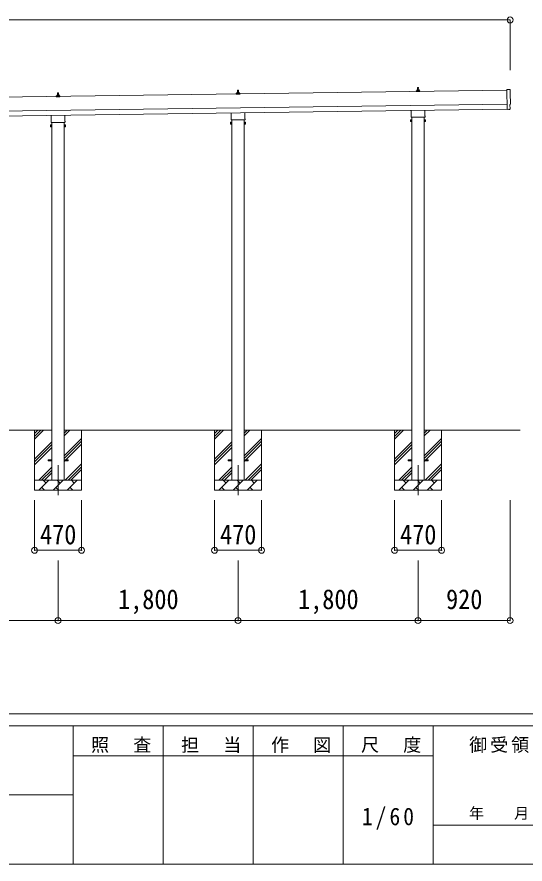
# Model space of a CAD drawing. Units: millimetres at full size, sheet at 1:60. Extents: x -16864 to 16864, y -11640 to 11640.
# Drawn here: x 4841 to 9922, y -11640 to -3179 of the extents above; entities that cross this region are included whole.
import ezdxf
from ezdxf.enums import TextEntityAlignment as Align

# ---------------------------------------------------------------- set-up
doc = ezdxf.new("R2010")
doc.units = ezdxf.units.MM
doc.header["$LTSCALE"] = 60
doc.header["$PDMODE"] = 32
doc.header["$PDSIZE"] = 60
doc.linetypes.add('CHAIN1', pattern=[8, 5, -1, 1, -1])
for name, color, linetype, lineweight in [('0-1_Defpoints', 7, 'CHAIN1', 9), ('0-2_TEXT1', 4, 'Continuous', 9), ('0-3_SHAPE', 7, 'Continuous', 9), ('0-8_TABLE1', 6, 'Continuous', 9), ('F-0', 7, 'Continuous', 9)]:
    doc.layers.add(name, color=color, linetype=linetype, lineweight=lineweight)
doc.styles.add('ＭＳ ゴシック', font='')
doc.styles.get('ＭＳ ゴシック').set_extended_font_data('MS Gothic')

msp = doc.modelspace()

# ---------------------------------------------------------------- linework, layer by layer
at = {"layer": '0-1_Defpoints'}
for p, q in [((5251.91, -7656.66), (5251.91, -8005.66)), ((7051.91, -7656.66), (7051.91, -8005.66)), ((8851.91, -7656.66), (8851.91, -8005.66))]:
    msp.add_line(p, q, dxfattribs=at)
at = {"layer": '0-2_TEXT1'}
for p, q in [((8846.22, -3908.83), (8846.94, -3885.31)), ((8847.94, -3884.33), (8856.49, -3884.33)), ((8857.49, -3885.31), (8858.22, -3908.83)), ((9739.61, -3909), (4374.66, -3985.65)), ((5233.97, -3975.76), (5233.97, -3968.05)), ((5270.47, -3975.76), (5233.97, -3975.76)), ((5234.35, -3967.26), (5270.09, -3967.26)), ((5234.73, -3967.08), (5241.45, -3965.45)), ((5241.84, -3965.26), (5262.6, -3965.26)), ((5242.22, -3964.48), (5242.22, -3960.26)), ((5243.22, -3960.26), (5261.22, -3960.26)), ((5246.22, -3960.26), (5246.94, -3936.74)), ((5247.94, -3935.76), (5256.49, -3935.76)), ((5257.49, -3936.74), (5258.22, -3960.26)), ((5262.22, -3964.48), (5262.22, -3960.26)), ((5269.7, -3967.08), (5262.98, -3965.45)), ((5270.47, -3975.76), (5270.47, -3968.05)), ((7033.97, -3950.05), (7033.97, -3942.34)), ((7070.47, -3950.05), (7033.97, -3950.05)), ((7034.35, -3941.55), (7070.09, -3941.55)), ((7034.73, -3941.36), (7041.45, -3939.73)), ((7041.84, -3939.55), (7062.6, -3939.55)), ((7042.22, -3938.76), (7042.22, -3934.55)), ((7043.22, -3934.55), (7061.22, -3934.55)), ((7046.22, -3934.55), (7046.94, -3911.02)), ((7047.94, -3910.05), (7056.49, -3910.05)), ((7057.49, -3911.02), (7058.22, -3934.55)), ((7062.22, -3938.76), (7062.22, -3934.55)), ((7069.7, -3941.36), (7062.98, -3939.73)), ((7070.47, -3950.05), (7070.47, -3942.34)), ((8833.97, -3924.33), (8833.97, -3916.62)), ((8870.47, -3924.33), (8833.97, -3924.33)), ((8834.35, -3915.83), (8870.09, -3915.83)), ((8834.73, -3915.65), (8841.45, -3914.02)), ((8841.84, -3913.83), (8862.6, -3913.83)), ((8842.22, -3913.05), (8842.22, -3908.83)), ((8843.22, -3908.83), (8861.22, -3908.83)), ((8862.22, -3913.05), (8862.22, -3908.83)), ((8869.7, -3915.65), (8862.98, -3914.02)), ((8870.47, -3924.33), (8870.47, -3916.62)), ((9739.54, -3903.92), (9742.38, -4102.75)), ((9771.21, -3905.12), (9739.54, -3903.92)), ((4376.66, -4125.63), (9741.61, -4048.99)), ((4377.37, -4175.63), (9742.32, -4098.99)), ((6983.61, -4194.04), (6983.61, -4138.39)), ((7120.21, -4136.44), (7120.21, -4194.04)), ((8783.61, -4168.32), (8783.61, -4112.68)), ((8920.21, -4110.73), (8920.21, -4168.32)), ((9760.59, -4101.59), (9742.38, -4102.76)), ((9761.26, -4102.21), (9760.59, -4101.59)), ((9762.01, -4102.47), (9768.92, -4102.01)), ((5181.91, -4228.52), (5181.91, -4223.02)), ((5183.61, -4219.75), (5183.61, -4164.11)), ((5320.21, -4162.16), (5320.21, -4219.75)), ((5321.91, -4223.02), (5321.91, -4228.52)), ((6981.91, -4202.81), (6981.91, -4197.31)), ((7119.85, -4206.31), (6983.97, -4206.31)), ((6989.41, -4206.31), (6989.41, -7806.66)), ((7114.41, -7806.66), (7114.41, -4206.31)), ((7121.91, -4197.31), (7121.91, -4202.81)), ((8777.91, -4206.59), (8778.67, -4205.28)), ((8777.91, -4206.59), (8777.91, -4223.59)), ((8777.91, -4223.59), (8778.67, -4224.91)), ((8784.91, -4210.19), (8778.67, -4210.19)), ((8784.91, -4220), (8778.67, -4220)), ((8784.91, -4224.91), (8778.67, -4224.91)), ((8781.91, -4177.09), (8781.91, -4171.59)), ((8919.85, -4180.59), (8783.97, -4180.59)), ((8787.41, -4224.29), (8784.91, -4224.29)), ((8789.41, -4180.59), (8789.41, -7806.66)), ((8914.41, -7806.66), (8914.41, -4180.59)), ((8916.41, -4224.29), (8918.91, -4224.29)), ((8918.91, -4210.19), (8925.15, -4210.19)), ((8918.91, -4220), (8925.15, -4220)), ((8918.91, -4224.91), (8925.15, -4224.91)), ((8921.91, -4171.59), (8921.91, -4177.09)), ((8925.91, -4206.59), (8925.15, -4205.28)), ((8925.91, -4223.59), (8925.15, -4224.91)), ((8925.91, -4206.59), (8925.91, -4223.59)), ((5177.91, -4258.02), (5178.67, -4256.71)), ((5177.91, -4258.02), (5177.91, -4275.02)), ((5177.91, -4275.02), (5178.67, -4276.34)), ((5184.91, -4261.61), (5178.67, -4261.61)), ((5184.91, -4271.43), (5178.67, -4271.43)), ((5184.91, -4276.34), (5178.67, -4276.34)), ((5319.85, -4232.02), (5183.97, -4232.02)), ((5187.41, -4275.72), (5184.91, -4275.72)), ((5189.41, -4232.02), (5189.41, -7806.66)), ((5314.41, -7806.66), (5314.41, -4232.02)), ((5316.41, -4275.72), (5318.91, -4275.72)), ((5318.91, -4261.61), (5325.15, -4261.61)), ((5318.91, -4271.43), (5325.15, -4271.43)), ((5318.91, -4276.34), (5325.15, -4276.34)), ((5325.91, -4258.02), (5325.15, -4256.71)), ((5325.91, -4275.02), (5325.15, -4276.34)), ((5325.91, -4258.02), (5325.91, -4275.02)), ((6977.91, -4232.31), (6978.67, -4230.99)), ((6977.91, -4232.31), (6977.91, -4249.31)), ((6977.91, -4249.31), (6978.67, -4250.62)), ((6984.91, -4235.9), (6978.67, -4235.9)), ((6984.91, -4245.72), (6978.67, -4245.72)), ((6984.91, -4250.62), (6978.67, -4250.62)), ((6987.41, -4250.01), (6984.91, -4250.01)), ((7116.41, -4250.01), (7118.91, -4250.01)), ((7118.91, -4235.9), (7125.15, -4235.9)), ((7118.91, -4245.72), (7125.15, -4245.72)), ((7118.91, -4250.62), (7125.15, -4250.62)), ((7125.91, -4232.31), (7125.15, -4230.99)), ((7125.91, -4249.31), (7125.15, -4250.62)), ((7125.91, -4232.31), (7125.91, -4249.31)), ((5151.91, -7602.16), (5189.41, -7602.16)), ((5151.91, -7611.16), (5151.91, -7602.16)), ((5151.91, -7602.16), (5189.41, -7602.16)), ((5151.91, -7611.16), (5151.91, -7602.16)), ((5151.91, -7611.16), (5189.41, -7611.16)), ((5151.91, -7611.16), (5189.41, -7611.16)), ((5314.41, -7602.16), (5351.91, -7602.16)), ((5314.41, -7602.16), (5351.91, -7602.16)), ((5314.41, -7611.16), (5351.91, -7611.16)), ((5314.41, -7611.16), (5351.91, -7611.16)), ((5351.91, -7611.16), (5351.91, -7602.16)), ((5351.91, -7611.16), (5351.91, -7602.16)), ((6951.91, -7602.16), (6989.41, -7602.16)), ((6951.91, -7611.16), (6951.91, -7602.16)), ((6951.91, -7602.16), (6989.41, -7602.16)), ((6951.91, -7611.16), (6951.91, -7602.16)), ((6951.91, -7611.16), (6989.41, -7611.16)), ((6951.91, -7611.16), (6989.41, -7611.16)), ((7114.41, -7602.16), (7151.91, -7602.16)), ((7114.41, -7602.16), (7151.91, -7602.16)), ((7114.41, -7611.16), (7151.91, -7611.16)), ((7114.41, -7611.16), (7151.91, -7611.16)), ((7151.91, -7611.16), (7151.91, -7602.16)), ((7151.91, -7611.16), (7151.91, -7602.16)), ((8751.91, -7602.16), (8789.41, -7602.16)), ((8751.91, -7611.16), (8751.91, -7602.16)), ((8751.91, -7602.16), (8789.41, -7602.16)), ((8751.91, -7611.16), (8751.91, -7602.16)), ((8751.91, -7611.16), (8789.41, -7611.16)), ((8751.91, -7611.16), (8789.41, -7611.16)), ((8914.41, -7602.16), (8951.91, -7602.16)), ((8914.41, -7602.16), (8951.91, -7602.16)), ((8914.41, -7611.16), (8951.91, -7611.16)), ((8914.41, -7611.16), (8951.91, -7611.16)), ((8951.91, -7611.16), (8951.91, -7602.16)), ((8951.91, -7611.16), (8951.91, -7602.16))]:
    msp.add_line(p, q, dxfattribs=at)
for points in [[(9771.72, -4098.98), (9771.04, -4051.96), (9771.65, -4051.95)], [(8784.91, -4224.91), (8784.91, -4205.28), (8778.67, -4205.28)], [(8784.91, -4224.29), (8784.91, -4205.89), (8787.41, -4205.89)], [(8918.91, -4224.29), (8918.91, -4205.89), (8916.41, -4205.89)], [(8918.91, -4224.91), (8918.91, -4205.28), (8925.15, -4205.28)], [(5184.91, -4276.34), (5184.91, -4256.71), (5178.67, -4256.71)], [(5184.91, -4275.72), (5184.91, -4257.32), (5187.41, -4257.32)], [(5318.91, -4275.72), (5318.91, -4257.32), (5316.41, -4257.32)], [(5318.91, -4276.34), (5318.91, -4256.71), (5325.15, -4256.71)], [(6984.91, -4250.62), (6984.91, -4230.99), (6978.67, -4230.99)], [(6984.91, -4250.01), (6984.91, -4231.61), (6987.41, -4231.61)], [(7118.91, -4250.01), (7118.91, -4231.61), (7116.41, -4231.61)], [(7118.91, -4250.62), (7118.91, -4230.99), (7125.15, -4230.99)]]:
    msp.add_lwpolyline(points, dxfattribs=at)
for points in [[(6987.41, -4251.31), (6987.41, -4230.31), (6989.41, -4230.31), (6989.41, -4251.31)], [(7116.41, -4251.31), (7116.41, -4230.31), (7114.41, -4230.31), (7114.41, -4251.31)], [(8787.41, -4225.59), (8787.41, -4204.59), (8789.41, -4204.59), (8789.41, -4225.59)], [(8916.41, -4225.59), (8916.41, -4204.59), (8914.41, -4204.59), (8914.41, -4225.59)], [(5187.41, -4277.02), (5187.41, -4256.02), (5189.41, -4256.02), (5189.41, -4277.02)], [(5316.41, -4277.02), (5316.41, -4256.02), (5314.41, -4256.02), (5314.41, -4277.02)]]:
    msp.add_lwpolyline(points, close=True, dxfattribs=at)
for centre, radius, start, end in [((8847.94, -3885.33), 1, 90, 178.60509), ((8856.49, -3885.33), 1, 1.39491, 90), ((5234.97, -3968.05), 1, 103.62699, 180), ((5241.22, -3964.48), 1, 283.62699, 0), ((5246.3, -3960.9), 4.13, 90, 171.17633), ((5243.22, -3961.26), 1, 90, 180), ((5247.94, -3936.76), 1, 90, 178.60509), ((5255.55, -3960.26), 4.83, 133.60282, 180), ((5248.88, -3960.26), 4.83, 0, 46.39718), ((5256.49, -3936.76), 1, 1.39491, 90), ((5258.13, -3960.9), 4.13, 8.82367, 90), ((5261.22, -3961.26), 1, 0, 90), ((5263.22, -3964.48), 1, 180, 256.37301), ((5269.47, -3968.05), 1, 0, 76.37301), ((7034.97, -3942.34), 1, 103.62699, 180), ((7041.22, -3938.76), 1, 283.62699, 0), ((7046.3, -3935.18), 4.13, 90, 171.17633), ((7043.22, -3935.55), 1, 90, 180), ((7047.94, -3911.05), 1, 90, 178.60509), ((7055.55, -3934.55), 4.83, 133.60282, 180), ((7048.88, -3934.55), 4.83, 0, 46.39718), ((7056.49, -3911.05), 1, 1.39491, 90), ((7058.13, -3935.18), 4.13, 8.82367, 90), ((7061.22, -3935.55), 1, 0, 90), ((7063.22, -3938.76), 1, 180, 256.37301), ((7069.47, -3942.34), 1, 0, 76.37301), ((8834.97, -3916.62), 1, 103.62699, 180), ((8841.22, -3913.05), 1, 283.62699, 0), ((8846.3, -3909.47), 4.13, 90, 171.17633), ((8843.22, -3909.83), 1, 90, 180), ((8855.55, -3908.83), 4.83, 133.60282, 180), ((8848.88, -3908.83), 4.83, 0, 46.39718), ((8858.13, -3909.47), 4.13, 8.82367, 90), ((8861.22, -3909.83), 1, 0, 90), ((8863.22, -3913.05), 1, 180, 256.37301), ((8869.47, -3916.62), 1, 0, 76.37301), ((9761.94, -4101.48), 1, 227.3164, 273.81435), ((5185.91, -4223.02), 4, 125.09963, 180), ((5185.91, -4228.52), 4, 180, 194.47751), ((5185.91, -4228.52), 4, 194.47751, 241.04498), ((5317.91, -4228.52), 4, 298.95502, 345.52249), ((5317.91, -4223.02), 4, 0, 54.90037), ((5317.91, -4228.52), 4, 345.52249, 0), ((6985.91, -4197.31), 4, 125.09963, 180), ((6985.91, -4202.81), 4, 180, 194.47751), ((6985.91, -4202.81), 4, 194.47751, 241.04498), ((7117.91, -4202.81), 4, 298.95502, 345.52249), ((7117.91, -4197.31), 4, 0, 54.90037), ((7117.91, -4202.81), 4, 345.52249, 0), ((8794.15, -4215.09), 16.24, 162.41205, 197.58795), ((8782.26, -4207.73), 4.34, 145.61575, 214.38425), ((8782.26, -4222.45), 4.34, 145.61575, 214.38425), ((8785.91, -4171.59), 4, 125.09963, 180), ((8785.91, -4177.09), 4, 180, 194.47751), ((8785.91, -4177.09), 4, 194.47751, 241.04498), ((8917.91, -4177.09), 4, 298.95502, 345.52249), ((8917.91, -4171.59), 4, 0, 54.90037), ((8917.91, -4177.09), 4, 345.52249, 0), ((8909.67, -4215.09), 16.24, 342.41205, 17.58795), ((8921.57, -4207.73), 4.34, 325.61575, 34.38425), ((8921.57, -4222.45), 4.34, 325.61575, 34.38425), ((5182.26, -4259.16), 4.34, 145.61575, 214.38425), ((5194.15, -4266.52), 16.24, 162.41205, 197.58795), ((5182.26, -4273.88), 4.34, 145.61575, 214.38425), ((5309.67, -4266.52), 16.24, 342.41205, 17.58795), ((5321.57, -4259.16), 4.34, 325.61575, 34.38425), ((5321.57, -4273.88), 4.34, 325.61575, 34.38425), ((6982.26, -4233.45), 4.34, 145.61575, 214.38425), ((6994.15, -4240.81), 16.24, 162.41205, 197.58795), ((6982.26, -4248.17), 4.34, 145.61575, 214.38425), ((7109.67, -4240.81), 16.24, 342.41205, 17.58795), ((7121.57, -4233.45), 4.34, 325.61575, 34.38425), ((7121.57, -4248.17), 4.34, 325.61575, 34.38425)]:
    msp.add_arc(centre, radius, start, end, dxfattribs=at)
for centre, major_axis, ratio, start_param, end_param in [((9771.01, -3908.11), (3, -0.04), 0.99863, 6.2683889, 7.8016218), ((14537.39, -3910.46), (-4762.89, -68.04), 0.99863, 6.268406, 6.2977043), ((9771.58, -4047.55), (4.41, -0.06), 0.99863, 4.712389, 6.2976778), ((9768.71, -4099.02), (2.21, -2.04), 0.9974, 5.5252311, 7.0411395)]:
    msp.add_ellipse(centre, major_axis=major_axis, ratio=ratio, start_param=start_param, end_param=end_param, dxfattribs=at)
at = {"layer": '0-3_SHAPE'}
for p, q in [((5189.41, -7306.66), (3514.41, -7306.66)), ((5016.91, -7306.66), (5016.91, -7906.66)), ((5016.91, -7340.15), (5050.39, -7306.66)), ((5016.91, -7368.43), (5078.68, -7306.66)), ((5016.91, -7396.71), (5106.96, -7306.66)), ((6989.41, -7306.66), (5314.41, -7306.66)), ((5314.41, -7335.49), (5343.24, -7306.66)), ((5314.41, -7363.77), (5371.52, -7306.66)), ((5486.91, -7306.66), (5486.91, -7906.66)), ((6816.91, -7306.66), (6816.91, -7906.66)), ((6816.91, -7340.15), (6850.39, -7306.66)), ((6816.91, -7368.43), (6878.68, -7306.66)), ((6816.91, -7396.71), (6906.96, -7306.66)), ((8789.41, -7306.66), (7114.41, -7306.66)), ((7114.41, -7335.49), (7143.24, -7306.66)), ((7114.41, -7363.77), (7171.52, -7306.66)), ((7286.91, -7306.66), (7286.91, -7906.66)), ((8616.91, -7306.66), (8616.91, -7906.66)), ((8616.91, -7340.15), (8650.39, -7306.66)), ((8616.91, -7368.43), (8678.68, -7306.66)), ((8616.91, -7396.71), (8706.96, -7306.66)), ((9871.31, -7306.66), (8914.41, -7306.66)), ((8914.41, -7335.49), (8943.24, -7306.66)), ((8914.41, -7363.77), (8971.52, -7306.66)), ((9086.91, -7306.66), (9086.91, -7906.66)), ((5016.91, -7594.7), (5189.41, -7422.2)), ((5314.41, -7561.76), (5486.91, -7389.26)), ((5314.41, -7590.05), (5486.91, -7417.55)), ((6816.91, -7594.7), (6989.41, -7422.2)), ((7114.41, -7561.76), (7286.91, -7389.26)), ((7114.41, -7590.05), (7286.91, -7417.55)), ((8616.91, -7594.7), (8789.41, -7422.2)), ((8914.41, -7561.76), (9086.91, -7389.26)), ((8914.41, -7590.05), (9086.91, -7417.55)), ((5016.91, -7622.99), (5189.41, -7450.49)), ((5016.91, -7651.27), (5189.41, -7478.77)), ((5314.41, -7618.33), (5486.91, -7445.83)), ((6816.91, -7622.99), (6989.41, -7450.49)), ((6816.91, -7651.27), (6989.41, -7478.77)), ((7114.41, -7618.33), (7286.91, -7445.83)), ((8616.91, -7622.99), (8789.41, -7450.49)), ((8616.91, -7651.27), (8789.41, -7478.77)), ((8914.41, -7618.33), (9086.91, -7445.83)), ((5059.51, -7806.66), (5189.41, -7676.76)), ((5324.07, -7806.66), (5486.91, -7643.82)), ((5352.35, -7806.66), (5486.91, -7672.11)), ((6859.51, -7806.66), (6989.41, -7676.76)), ((7124.07, -7806.66), (7286.91, -7643.82)), ((7152.35, -7806.66), (7286.91, -7672.11)), ((8659.51, -7806.66), (8789.41, -7676.76)), ((8924.07, -7806.66), (9086.91, -7643.82)), ((8952.35, -7806.66), (9086.91, -7672.11)), ((5087.79, -7806.66), (5189.41, -7705.05)), ((5116.08, -7806.66), (5189.41, -7733.33)), ((5380.64, -7806.66), (5486.91, -7700.39)), ((6887.79, -7806.66), (6989.41, -7705.05)), ((6916.08, -7806.66), (6989.41, -7733.33)), ((7180.64, -7806.66), (7286.91, -7700.39)), ((8687.79, -7806.66), (8789.41, -7705.05)), ((8716.08, -7806.66), (8789.41, -7733.33)), ((8980.64, -7806.66), (9086.91, -7700.39)), ((5016.91, -7806.66), (5486.91, -7806.66)), ((5060.49, -7906.66), (5160.49, -7806.66)), ((5131.94, -7835.22), (5103.38, -7806.66)), ((5201.91, -7906.66), (5301.91, -7806.66)), ((5273.36, -7835.22), (5244.8, -7806.66)), ((5343.33, -7906.66), (5443.33, -7806.66)), ((5414.78, -7835.22), (5386.23, -7806.66)), ((6816.91, -7806.66), (7286.91, -7806.66)), ((6860.49, -7906.66), (6960.49, -7806.66)), ((6931.94, -7835.22), (6903.38, -7806.66)), ((7001.91, -7906.66), (7101.91, -7806.66)), ((7073.36, -7835.22), (7044.8, -7806.66)), ((7143.33, -7906.66), (7243.33, -7806.66)), ((7214.78, -7835.22), (7186.23, -7806.66)), ((8616.91, -7806.66), (9086.91, -7806.66)), ((8660.49, -7906.66), (8760.49, -7806.66)), ((8731.94, -7835.22), (8703.38, -7806.66)), ((8801.91, -7906.66), (8901.91, -7806.66)), ((8873.36, -7835.22), (8844.8, -7806.66)), ((8943.33, -7906.66), (9043.33, -7806.66)), ((9014.78, -7835.22), (8986.23, -7806.66)), ((5486.91, -7906.66), (5016.91, -7906.66)), ((5089.04, -7878.11), (5117.6, -7906.66)), ((5230.46, -7878.11), (5259.02, -7906.66)), ((5371.89, -7878.11), (5400.44, -7906.66)), ((7286.91, -7906.66), (6816.91, -7906.66)), ((6889.04, -7878.11), (6917.6, -7906.66)), ((7030.46, -7878.11), (7059.02, -7906.66)), ((7171.89, -7878.11), (7200.44, -7906.66)), ((9086.91, -7906.66), (8616.91, -7906.66)), ((8689.04, -7878.11), (8717.6, -7906.66)), ((8830.46, -7878.11), (8859.02, -7906.66)), ((8971.89, -7878.11), (9000.44, -7906.66))]:
    msp.add_line(p, q, dxfattribs=at)
at = {"layer": '0-8_TABLE1'}
for p, q in [((9772.62, -3209.02), (-1066.3, -3209.02)), ((9772.62, -3209.02), (9772.62, -3709.02)), ((5016.91, -8505.66), (5016.91, -8005.66)), ((5486.91, -8505.66), (5486.91, -8005.66)), ((6816.91, -8505.66), (6816.91, -8005.66)), ((7286.91, -8505.66), (7286.91, -8005.66)), ((8616.91, -8505.66), (8616.91, -8005.66)), ((9086.91, -8505.66), (9086.91, -8005.66)), ((9772.31, -9207.66), (9772.31, -8005.66)), ((5016.91, -8505.66), (5486.91, -8505.66)), ((6816.91, -8505.66), (7286.91, -8505.66)), ((8616.91, -8505.66), (9086.91, -8505.66)), ((5251.91, -9207.66), (5251.91, -8607.66)), ((7051.91, -9207.66), (7051.91, -8607.66)), ((8851.91, -9207.66), (8851.91, -8607.66)), ((5251.91, -9207.66), (3451.91, -9207.66)), ((7051.91, -9207.66), (5251.91, -9207.66)), ((8851.91, -9207.66), (7051.91, -9207.66)), ((9772.31, -9207.66), (8851.91, -9207.66))]:
    msp.add_line(p, q, dxfattribs=at)
for p in [(9772.62, -3209.02), (5016.91, -8505.66), (5486.91, -8505.66), (6816.91, -8505.66), (7286.91, -8505.66), (8616.91, -8505.66), (9086.91, -8505.66), (5251.91, -9207.66), (7051.91, -9207.66), (8851.91, -9207.66), (9772.31, -9207.66)]:
    msp.add_point(p, dxfattribs=at)
at = {"layer": 'F-0', "color": 5, "lineweight": 5}
for p, q in [((-16864.12, -10140), (16015.88, -10140)), ((-16864.12, -10260), (10682.37, -10260)), ((5402.37, -10260), (5402.37, -11640)), ((6302.37, -10260), (6302.37, -11640)), ((7202.37, -10260), (7202.37, -11640)), ((8102.36, -10260), (8102.36, -11640)), ((9002.37, -10260), (9002.37, -11640)), ((5402.37, -10560), (9002.37, -10560)), ((-6897.63, -10950), (5402.37, -10950)), ((9002.37, -11250), (10682.37, -11250)), ((-16864.12, -11640), (16015.88, -11640))]:
    msp.add_line(p, q, dxfattribs=at)

# ---------------------------------------------------------------- texts
at = {"layer": '0-8_TABLE1', "color": 7, "style": 'ＭＳ ゴシック', "width": 0.9}
for s, p in [('470', (5071.91, -8505.66)), ('470', (6871.91, -8505.66)), ('470', (8671.91, -8505.66)), ('1,800', (5851.91, -9152.66)), ('1,800', (7651.91, -9152.66)), ('920', (9132.11, -9152.66))]:
    msp.add_text(s, height=197.9, dxfattribs=at).set_placement(p, align=Align.BOTTOM_LEFT)
at = {"layer": 'F-0', "style": 'ＭＳ ゴシック'}
msp.add_text('年\u3000\u3000月\u3000\u3000日', height=110, dxfattribs=at).set_placement((9362.37, -11220), align=Align.BOTTOM_LEFT)
at = {"layer": 'F-0', "attachment_point": 7, "style": 'ＭＳ ゴシック'}
for s, insert, char_height in [('\\T1.17;照\u3000査', (5582.37, -10530), 132), ('\\T1.17;担\u3000当', (6482.37, -10530), 132), ('\\T1.17;作\u3000図', (7382.37, -10530), 132), ('\\T1.17;尺\u3000度', (8282.37, -10530), 132), ('\\T1.17;御受領印', (9362.37, -10530), 132), ('\\T1.28;\\W0.9;1/60', (8289.87, -11295), 176)]:
    msp.add_mtext(s, dxfattribs=dict(at, insert=insert, char_height=char_height))

doc.saveas('drawing.dxf')
